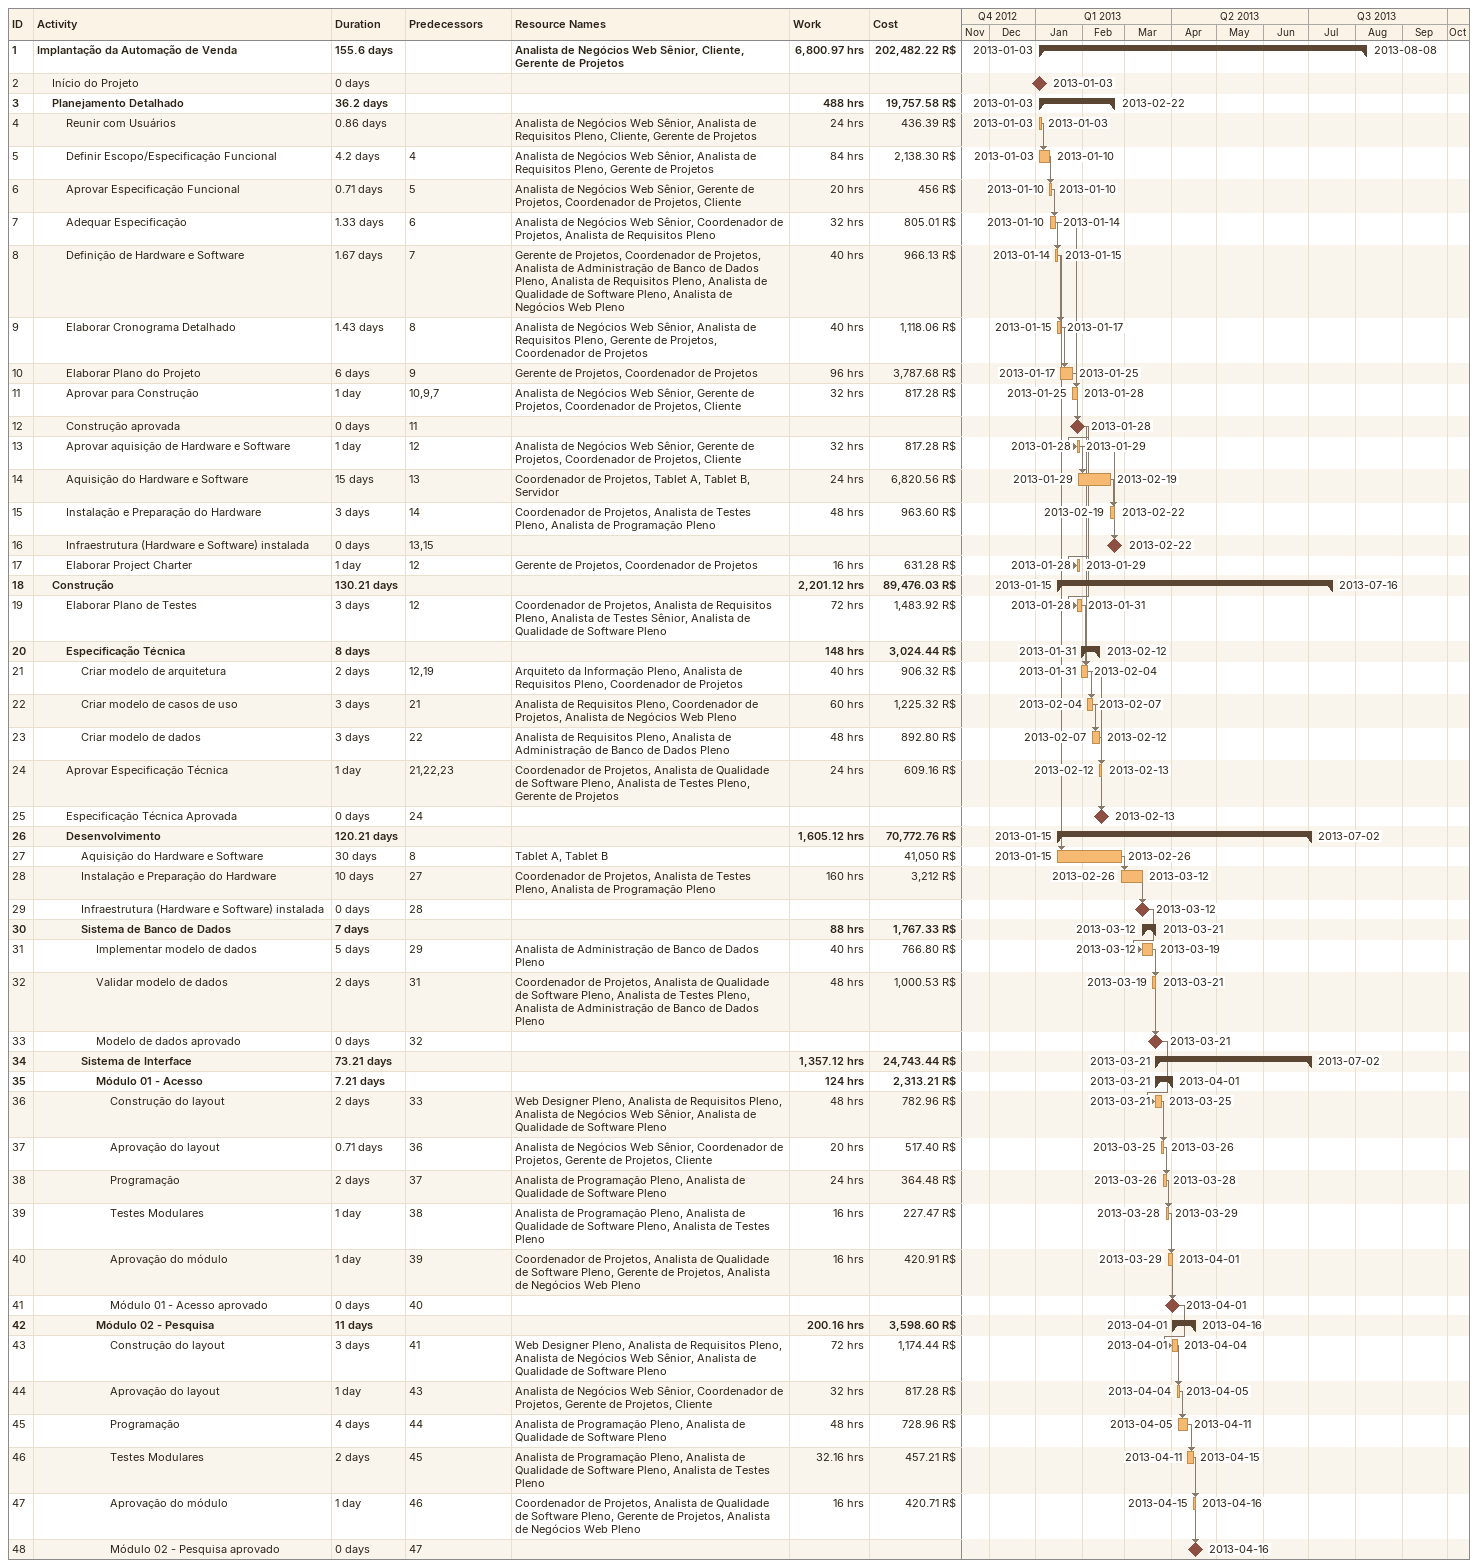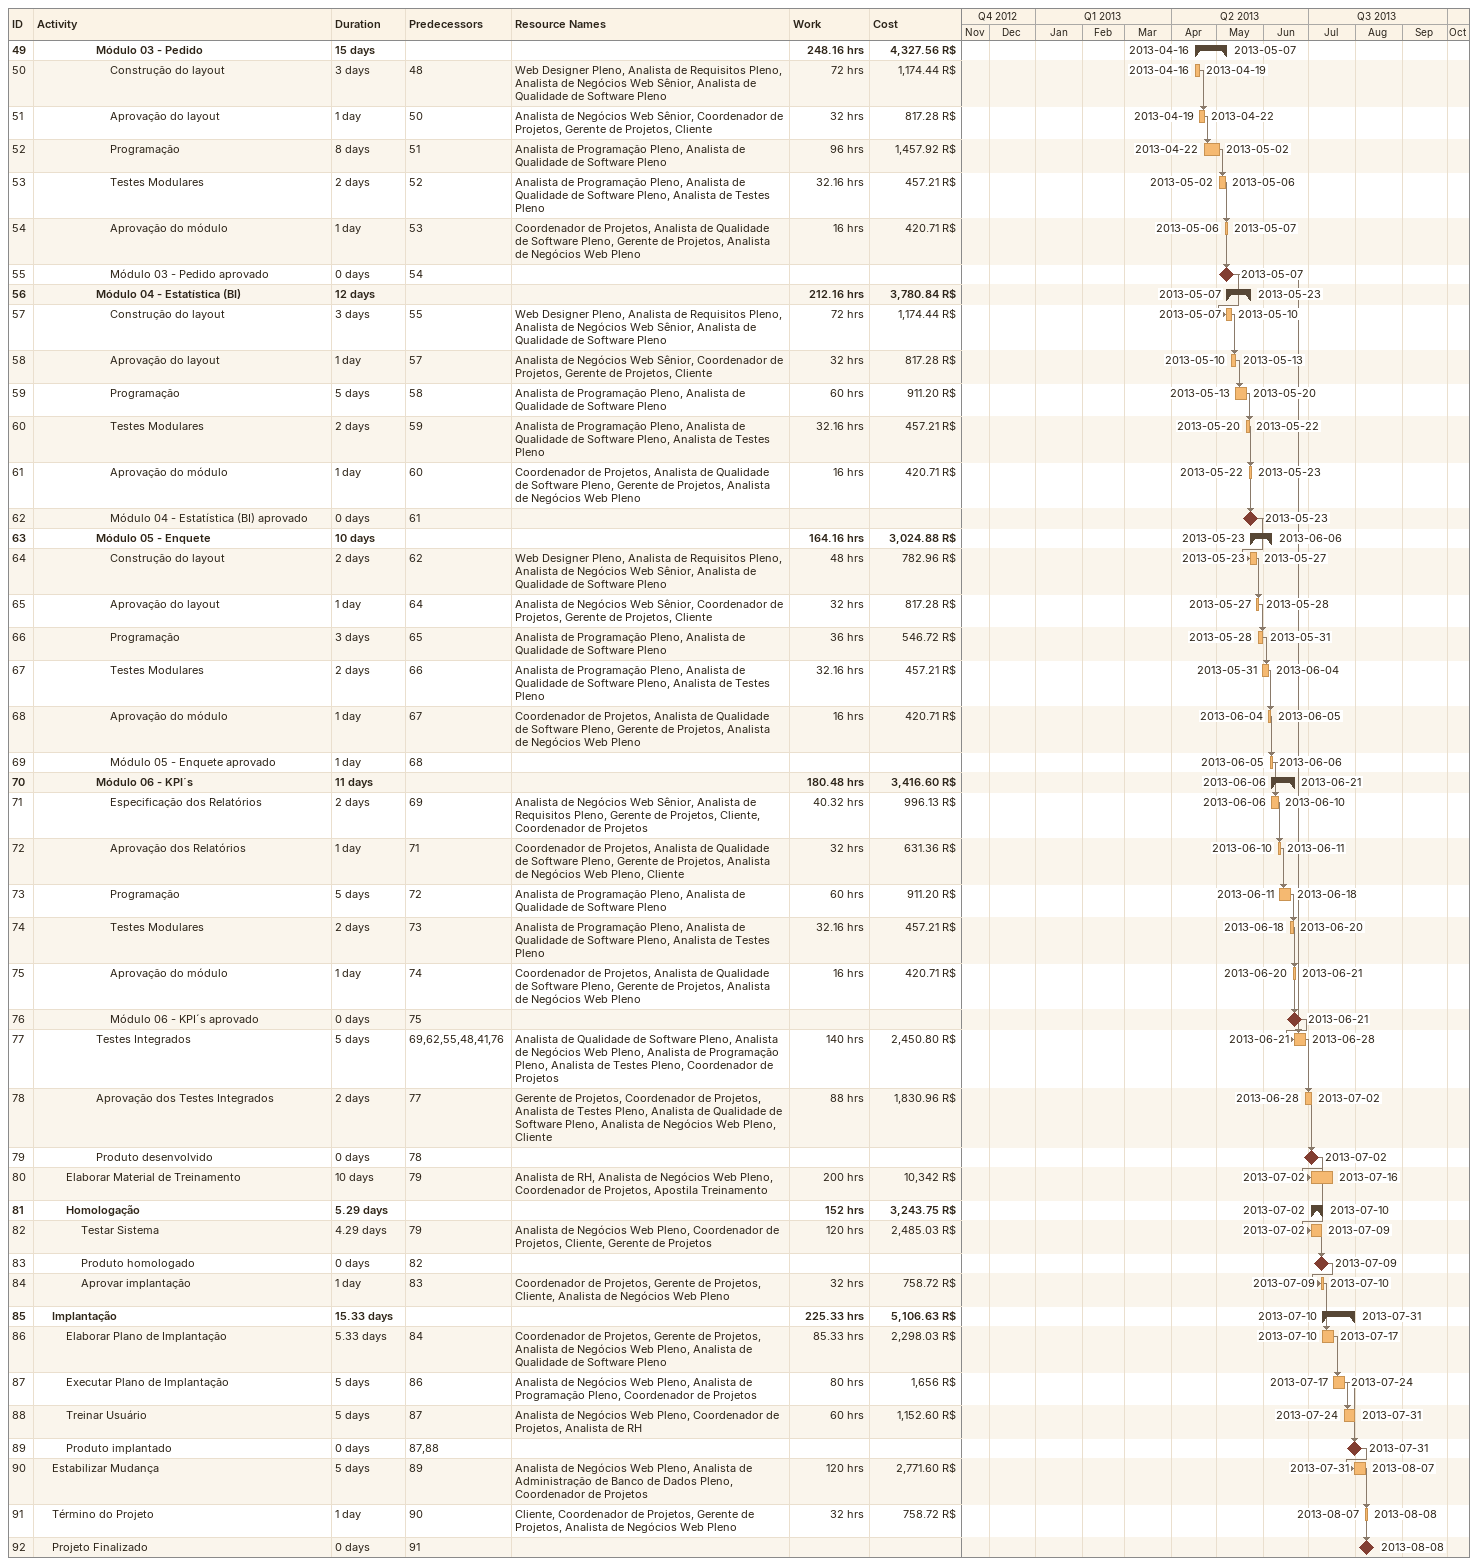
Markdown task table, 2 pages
| ID | Level | Task | Duration | Start | Finish | Predecessors | Resources | Work (h) | Cost (R$) |
|---|---|---|---|---|---|---|---|---|---|
| 1 | 1 | **Implantação da Automação de Venda** | 155.6d | 2013-01-03 | 2013-08-08 |  | Analista de Negócios Web Sênior, Cliente, Gerente de Projetos | 6800.97 | 202482.22 |
| 2 | 2 | Início do Projeto | 0d | 2013-01-03 | 2013-01-03 |  |  |  |  |
| 3 | 2 | **Planejamento Detalhado** | 36.2d | 2013-01-03 | 2013-02-22 |  |  | 488 | 19757.58 |
| 4 | 3 | Reunir com Usuários | 0.86d | 2013-01-03 | 2013-01-03 |  | Analista de Negócios Web Sênior, Analista de Requisitos Pleno, Cliente, Gerente de Projetos | 24 | 436.39 |
| 5 | 3 | Definir Escopo/Especificação Funcional | 4.2d | 2013-01-03 | 2013-01-10 | 4 | Analista de Negócios Web Sênior, Analista de Requisitos Pleno, Gerente de Projetos | 84 | 2138.30 |
| 6 | 3 | Aprovar Especificação Funcional | 0.71d | 2013-01-10 | 2013-01-10 | 5 | Analista de Negócios Web Sênior, Gerente de Projetos, Coordenador de Projetos, Cliente | 20 | 456 |
| 7 | 3 | Adequar Especificação | 1.33d | 2013-01-10 | 2013-01-14 | 6 | Analista de Negócios Web Sênior, Coordenador de Projetos, Analista de Requisitos Pleno | 32 | 805.01 |
| 8 | 3 | Definição de Hardware e Software | 1.67d | 2013-01-14 | 2013-01-15 | 7 | Gerente de Projetos, Coordenador de Projetos, Analista de Administração de Banco de Dados Pleno, Analista de Requisitos Pleno, Analista de Qualidade de Software Pleno, Analista de Negócios Web Pleno | 40 | 966.13 |
| 9 | 3 | Elaborar Cronograma Detalhado | 1.43d | 2013-01-15 | 2013-01-17 | 8 | Analista de Negócios Web Sênior, Analista de Requisitos Pleno, Gerente de Projetos, Coordenador de Projetos | 40 | 1118.06 |
| 10 | 3 | Elaborar Plano do Projeto | 6d | 2013-01-17 | 2013-01-25 | 9 | Gerente de Projetos, Coordenador de Projetos | 96 | 3787.68 |
| 11 | 3 | Aprovar para Construção | 1d | 2013-01-25 | 2013-01-28 | 10, 9, 7 | Analista de Negócios Web Sênior, Gerente de Projetos, Coordenador de Projetos, Cliente | 32 | 817.28 |
| 12 | 3 | Construção aprovada | 0d | 2013-01-28 | 2013-01-28 | 11 |  |  |  |
| 13 | 3 | Aprovar aquisição de Hardware e Software | 1d | 2013-01-28 | 2013-01-29 | 12 | Analista de Negócios Web Sênior, Gerente de Projetos, Coordenador de Projetos, Cliente | 32 | 817.28 |
| 14 | 3 | Aquisição do Hardware e Software | 15d | 2013-01-29 | 2013-02-19 | 13 | Coordenador de Projetos, Tablet A, Tablet B, Servidor | 24 | 6820.56 |
| 15 | 3 | Instalação e Preparação do Hardware | 3d | 2013-02-19 | 2013-02-22 | 14 | Coordenador de Projetos, Analista de Testes Pleno, Analista de Programação Pleno | 48 | 963.60 |
| 16 | 3 | Infraestrutura (Hardware e Software) instalada | 0d | 2013-02-22 | 2013-02-22 | 13, 15 |  |  |  |
| 17 | 3 | Elaborar Project Charter | 1d | 2013-01-28 | 2013-01-29 | 12 | Gerente de Projetos, Coordenador de Projetos | 16 | 631.28 |
| 18 | 2 | **Construção** | 130.21d | 2013-01-15 | 2013-07-16 |  |  | 2201.12 | 89476.03 |
| 19 | 3 | Elaborar Plano de Testes | 3d | 2013-01-28 | 2013-01-31 | 12 | Coordenador de Projetos, Analista de Requisitos Pleno, Analista de Testes Sênior, Analista de Qualidade de Software Pleno | 72 | 1483.92 |
| 20 | 3 | **Especificação Técnica** | 8d | 2013-01-31 | 2013-02-12 |  |  | 148 | 3024.44 |
| 21 | 4 | Criar modelo de arquitetura | 2d | 2013-01-31 | 2013-02-04 | 12, 19 | Arquiteto da Informação Pleno, Analista de Requisitos Pleno, Coordenador de Projetos | 40 | 906.32 |
| 22 | 4 | Criar modelo de casos de uso | 3d | 2013-02-04 | 2013-02-07 | 21 | Analista de Requisitos Pleno, Coordenador de Projetos, Analista de Negócios Web Pleno | 60 | 1225.32 |
| 23 | 4 | Criar modelo de dados | 3d | 2013-02-07 | 2013-02-12 | 22 | Analista de Requisitos Pleno, Analista de Administração de Banco de Dados Pleno | 48 | 892.80 |
| 24 | 3 | Aprovar Especificação Técnica | 1d | 2013-02-12 | 2013-02-13 | 21, 22, 23 | Coordenador de Projetos, Analista de Qualidade de Software Pleno, Analista de Testes Pleno, Gerente de Projetos | 24 | 609.16 |
| 25 | 3 | Especificação Técnica Aprovada | 0d | 2013-02-13 | 2013-02-13 | 24 |  |  |  |
| 26 | 3 | **Desenvolvimento** | 120.21d | 2013-01-15 | 2013-07-02 |  |  | 1605.12 | 70772.76 |
| 27 | 4 | Aquisição do Hardware e Software | 30d | 2013-01-15 | 2013-02-26 | 8 | Tablet A, Tablet B |  | 41050 |
| 28 | 4 | Instalação e Preparação do Hardware | 10d | 2013-02-26 | 2013-03-12 | 27 | Coordenador de Projetos, Analista de Testes Pleno, Analista de Programação Pleno | 160 | 3212 |
| 29 | 4 | Infraestrutura (Hardware e Software) instalada | 0d | 2013-03-12 | 2013-03-12 | 28 |  |  |  |
| 30 | 4 | **Sistema de Banco de Dados** | 7d | 2013-03-12 | 2013-03-21 |  |  | 88 | 1767.33 |
| 31 | 5 | Implementar modelo de dados | 5d | 2013-03-12 | 2013-03-19 | 29 | Analista de Administração de Banco de Dados Pleno | 40 | 766.80 |
| 32 | 5 | Validar modelo de dados | 2d | 2013-03-19 | 2013-03-21 | 31 | Coordenador de Projetos, Analista de Qualidade de Software Pleno, Analista de Testes Pleno, Analista de Administração de Banco de Dados Pleno | 48 | 1000.53 |
| 33 | 5 | Modelo de dados aprovado | 0d | 2013-03-21 | 2013-03-21 | 32 |  |  |  |
| 34 | 4 | **Sistema de Interface** | 73.21d | 2013-03-21 | 2013-07-02 |  |  | 1357.12 | 24743.44 |
| 35 | 5 | **Módulo 01 - Acesso** | 7.21d | 2013-03-21 | 2013-04-01 |  |  | 124 | 2313.21 |
| 36 | 6 | Construção do layout | 2d | 2013-03-21 | 2013-03-25 | 33 | Web Designer Pleno, Analista de Requisitos Pleno, Analista de Negócios Web Sênior, Analista de Qualidade de Software Pleno | 48 | 782.96 |
| 37 | 6 | Aprovação do layout | 0.71d | 2013-03-25 | 2013-03-26 | 36 | Analista de Negócios Web Sênior, Coordenador de Projetos, Gerente de Projetos, Cliente | 20 | 517.40 |
| 38 | 6 | Programação | 2d | 2013-03-26 | 2013-03-28 | 37 | Analista de Programação Pleno, Analista de Qualidade de Software Pleno | 24 | 364.48 |
| 39 | 6 | Testes Modulares | 1d | 2013-03-28 | 2013-03-29 | 38 | Analista de Programação Pleno, Analista de Qualidade de Software Pleno, Analista de Testes Pleno | 16 | 227.47 |
| 40 | 6 | Aprovação do módulo | 1d | 2013-03-29 | 2013-04-01 | 39 | Coordenador de Projetos, Analista de Qualidade de Software Pleno, Gerente de Projetos, Analista de Negócios Web Pleno | 16 | 420.91 |
| 41 | 6 | Módulo 01 - Acesso aprovado | 0d | 2013-04-01 | 2013-04-01 | 40 |  |  |  |
| 42 | 5 | **Módulo 02 - Pesquisa** | 11d | 2013-04-01 | 2013-04-16 |  |  | 200.16 | 3598.60 |
| 43 | 6 | Construção do layout | 3d | 2013-04-01 | 2013-04-04 | 41 | Web Designer Pleno, Analista de Requisitos Pleno, Analista de Negócios Web Sênior, Analista de Qualidade de Software Pleno | 72 | 1174.44 |
| 44 | 6 | Aprovação do layout | 1d | 2013-04-04 | 2013-04-05 | 43 | Analista de Negócios Web Sênior, Coordenador de Projetos, Gerente de Projetos, Cliente | 32 | 817.28 |
| 45 | 6 | Programação | 4d | 2013-04-05 | 2013-04-11 | 44 | Analista de Programação Pleno, Analista de Qualidade de Software Pleno | 48 | 728.96 |
| 46 | 6 | Testes Modulares | 2d | 2013-04-11 | 2013-04-15 | 45 | Analista de Programação Pleno, Analista de Qualidade de Software Pleno, Analista de Testes Pleno | 32.16 | 457.21 |
| 47 | 6 | Aprovação do módulo | 1d | 2013-04-15 | 2013-04-16 | 46 | Coordenador de Projetos, Analista de Qualidade de Software Pleno, Gerente de Projetos, Analista de Negócios Web Pleno | 16 | 420.71 |
| 48 | 6 | Módulo 02 - Pesquisa aprovado | 0d | 2013-04-16 | 2013-04-16 | 47 |  |  |  |
| 49 | 5 | **Módulo 03 - Pedido** | 15d | 2013-04-16 | 2013-05-07 |  |  | 248.16 | 4327.56 |
| 50 | 6 | Construção do layout | 3d | 2013-04-16 | 2013-04-19 | 48 | Web Designer Pleno, Analista de Requisitos Pleno, Analista de Negócios Web Sênior, Analista de Qualidade de Software Pleno | 72 | 1174.44 |
| 51 | 6 | Aprovação do layout | 1d | 2013-04-19 | 2013-04-22 | 50 | Analista de Negócios Web Sênior, Coordenador de Projetos, Gerente de Projetos, Cliente | 32 | 817.28 |
| 52 | 6 | Programação | 8d | 2013-04-22 | 2013-05-02 | 51 | Analista de Programação Pleno, Analista de Qualidade de Software Pleno | 96 | 1457.92 |
| 53 | 6 | Testes Modulares | 2d | 2013-05-02 | 2013-05-06 | 52 | Analista de Programação Pleno, Analista de Qualidade de Software Pleno, Analista de Testes Pleno | 32.16 | 457.21 |
| 54 | 6 | Aprovação do módulo | 1d | 2013-05-06 | 2013-05-07 | 53 | Coordenador de Projetos, Analista de Qualidade de Software Pleno, Gerente de Projetos, Analista de Negócios Web Pleno | 16 | 420.71 |
| 55 | 6 | Módulo 03 - Pedido aprovado | 0d | 2013-05-07 | 2013-05-07 | 54 |  |  |  |
| 56 | 5 | **Módulo 04 - Estatística (BI)** | 12d | 2013-05-07 | 2013-05-23 |  |  | 212.16 | 3780.84 |
| 57 | 6 | Construção do layout | 3d | 2013-05-07 | 2013-05-10 | 55 | Web Designer Pleno, Analista de Requisitos Pleno, Analista de Negócios Web Sênior, Analista de Qualidade de Software Pleno | 72 | 1174.44 |
| 58 | 6 | Aprovação do layout | 1d | 2013-05-10 | 2013-05-13 | 57 | Analista de Negócios Web Sênior, Coordenador de Projetos, Gerente de Projetos, Cliente | 32 | 817.28 |
| 59 | 6 | Programação | 5d | 2013-05-13 | 2013-05-20 | 58 | Analista de Programação Pleno, Analista de Qualidade de Software Pleno | 60 | 911.20 |
| 60 | 6 | Testes Modulares | 2d | 2013-05-20 | 2013-05-22 | 59 | Analista de Programação Pleno, Analista de Qualidade de Software Pleno, Analista de Testes Pleno | 32.16 | 457.21 |
| 61 | 6 | Aprovação do módulo | 1d | 2013-05-22 | 2013-05-23 | 60 | Coordenador de Projetos, Analista de Qualidade de Software Pleno, Gerente de Projetos, Analista de Negócios Web Pleno | 16 | 420.71 |
| 62 | 6 | Módulo 04 - Estatística (BI) aprovado | 0d | 2013-05-23 | 2013-05-23 | 61 |  |  |  |
| 63 | 5 | **Módulo 05 - Enquete** | 10d | 2013-05-23 | 2013-06-06 |  |  | 164.16 | 3024.88 |
| 64 | 6 | Construção do layout | 2d | 2013-05-23 | 2013-05-27 | 62 | Web Designer Pleno, Analista de Requisitos Pleno, Analista de Negócios Web Sênior, Analista de Qualidade de Software Pleno | 48 | 782.96 |
| 65 | 6 | Aprovação do layout | 1d | 2013-05-27 | 2013-05-28 | 64 | Analista de Negócios Web Sênior, Coordenador de Projetos, Gerente de Projetos, Cliente | 32 | 817.28 |
| 66 | 6 | Programação | 3d | 2013-05-28 | 2013-05-31 | 65 | Analista de Programação Pleno, Analista de Qualidade de Software Pleno | 36 | 546.72 |
| 67 | 6 | Testes Modulares | 2d | 2013-05-31 | 2013-06-04 | 66 | Analista de Programação Pleno, Analista de Qualidade de Software Pleno, Analista de Testes Pleno | 32.16 | 457.21 |
| 68 | 6 | Aprovação do módulo | 1d | 2013-06-04 | 2013-06-05 | 67 | Coordenador de Projetos, Analista de Qualidade de Software Pleno, Gerente de Projetos, Analista de Negócios Web Pleno | 16 | 420.71 |
| 69 | 6 | Módulo 05 - Enquete aprovado | 1d | 2013-06-05 | 2013-06-06 | 68 |  |  |  |
| 70 | 5 | **Módulo 06 - KPI´s** | 11d | 2013-06-06 | 2013-06-21 |  |  | 180.48 | 3416.60 |
| 71 | 6 | Especificação dos Relatórios | 2d | 2013-06-06 | 2013-06-10 | 69 | Analista de Negócios Web Sênior, Analista de Requisitos Pleno, Gerente de Projetos, Cliente, Coordenador de Projetos | 40.32 | 996.13 |
| 72 | 6 | Aprovação dos Relatórios | 1d | 2013-06-10 | 2013-06-11 | 71 | Coordenador de Projetos, Analista de Qualidade de Software Pleno, Gerente de Projetos, Analista de Negócios Web Pleno, Cliente | 32 | 631.36 |
| 73 | 6 | Programação | 5d | 2013-06-11 | 2013-06-18 | 72 | Analista de Programação Pleno, Analista de Qualidade de Software Pleno | 60 | 911.20 |
| 74 | 6 | Testes Modulares | 2d | 2013-06-18 | 2013-06-20 | 73 | Analista de Programação Pleno, Analista de Qualidade de Software Pleno, Analista de Testes Pleno | 32.16 | 457.21 |
| 75 | 6 | Aprovação do módulo | 1d | 2013-06-20 | 2013-06-21 | 74 | Coordenador de Projetos, Analista de Qualidade de Software Pleno, Gerente de Projetos, Analista de Negócios Web Pleno | 16 | 420.71 |
| 76 | 6 | Módulo 06 - KPI´s aprovado | 0d | 2013-06-21 | 2013-06-21 | 75 |  |  |  |
| 77 | 5 | Testes Integrados | 5d | 2013-06-21 | 2013-06-28 | 69, 62, 55, 48, 41, 76 | Analista de Qualidade de Software Pleno, Analista de Negócios Web Pleno, Analista de Programação Pleno, Analista de Testes Pleno, Coordenador de Projetos | 140 | 2450.80 |
| 78 | 5 | Aprovação dos Testes Integrados | 2d | 2013-06-28 | 2013-07-02 | 77 | Gerente de Projetos, Coordenador de Projetos, Analista de Testes Pleno, Analista de Qualidade de Software Pleno, Analista de Negócios Web Pleno, Cliente | 88 | 1830.96 |
| 79 | 5 | Produto desenvolvido | 0d | 2013-07-02 | 2013-07-02 | 78 |  |  |  |
| 80 | 3 | Elaborar Material de Treinamento | 10d | 2013-07-02 | 2013-07-16 | 79 | Analista de RH, Analista de Negócios Web Pleno, Coordenador de Projetos, Apostila Treinamento | 200 | 10342 |
| 81 | 3 | **Homologação** | 5.29d | 2013-07-02 | 2013-07-10 |  |  | 152 | 3243.75 |
| 82 | 4 | Testar Sistema | 4.29d | 2013-07-02 | 2013-07-09 | 79 | Analista de Negócios Web Pleno, Coordenador de Projetos, Cliente, Gerente de Projetos | 120 | 2485.03 |
| 83 | 4 | Produto homologado | 0d | 2013-07-09 | 2013-07-09 | 82 |  |  |  |
| 84 | 4 | Aprovar implantação | 1d | 2013-07-09 | 2013-07-10 | 83 | Coordenador de Projetos, Gerente de Projetos, Cliente, Analista de Negócios Web Pleno | 32 | 758.72 |
| 85 | 2 | **Implantação** | 15.33d | 2013-07-10 | 2013-07-31 |  |  | 225.33 | 5106.63 |
| 86 | 3 | Elaborar Plano de Implantação | 5.33d | 2013-07-10 | 2013-07-17 | 84 | Coordenador de Projetos, Gerente de Projetos, Analista de Negócios Web Pleno, Analista de Qualidade de Software Pleno | 85.33 | 2298.03 |
| 87 | 3 | Executar Plano de Implantação | 5d | 2013-07-17 | 2013-07-24 | 86 | Analista de Negócios Web Pleno, Analista de Programação Pleno, Coordenador de Projetos | 80 | 1656 |
| 88 | 3 | Treinar Usuário | 5d | 2013-07-24 | 2013-07-31 | 87 | Analista de Negócios Web Pleno, Coordenador de Projetos, Analista de RH | 60 | 1152.60 |
| 89 | 3 | Produto implantado | 0d | 2013-07-31 | 2013-07-31 | 87, 88 |  |  |  |
| 90 | 2 | Estabilizar Mudança | 5d | 2013-07-31 | 2013-08-07 | 89 | Analista de Negócios Web Pleno, Analista de Administração de Banco de Dados Pleno, Coordenador de Projetos | 120 | 2771.60 |
| 91 | 2 | Término do Projeto | 1d | 2013-08-07 | 2013-08-08 | 90 | Cliente, Coordenador de Projetos, Gerente de Projetos, Analista de Negócios Web Pleno | 32 | 758.72 |
| 92 | 2 | Projeto Finalizado | 0d | 2013-08-08 | 2013-08-08 | 91 |  |  |  |
